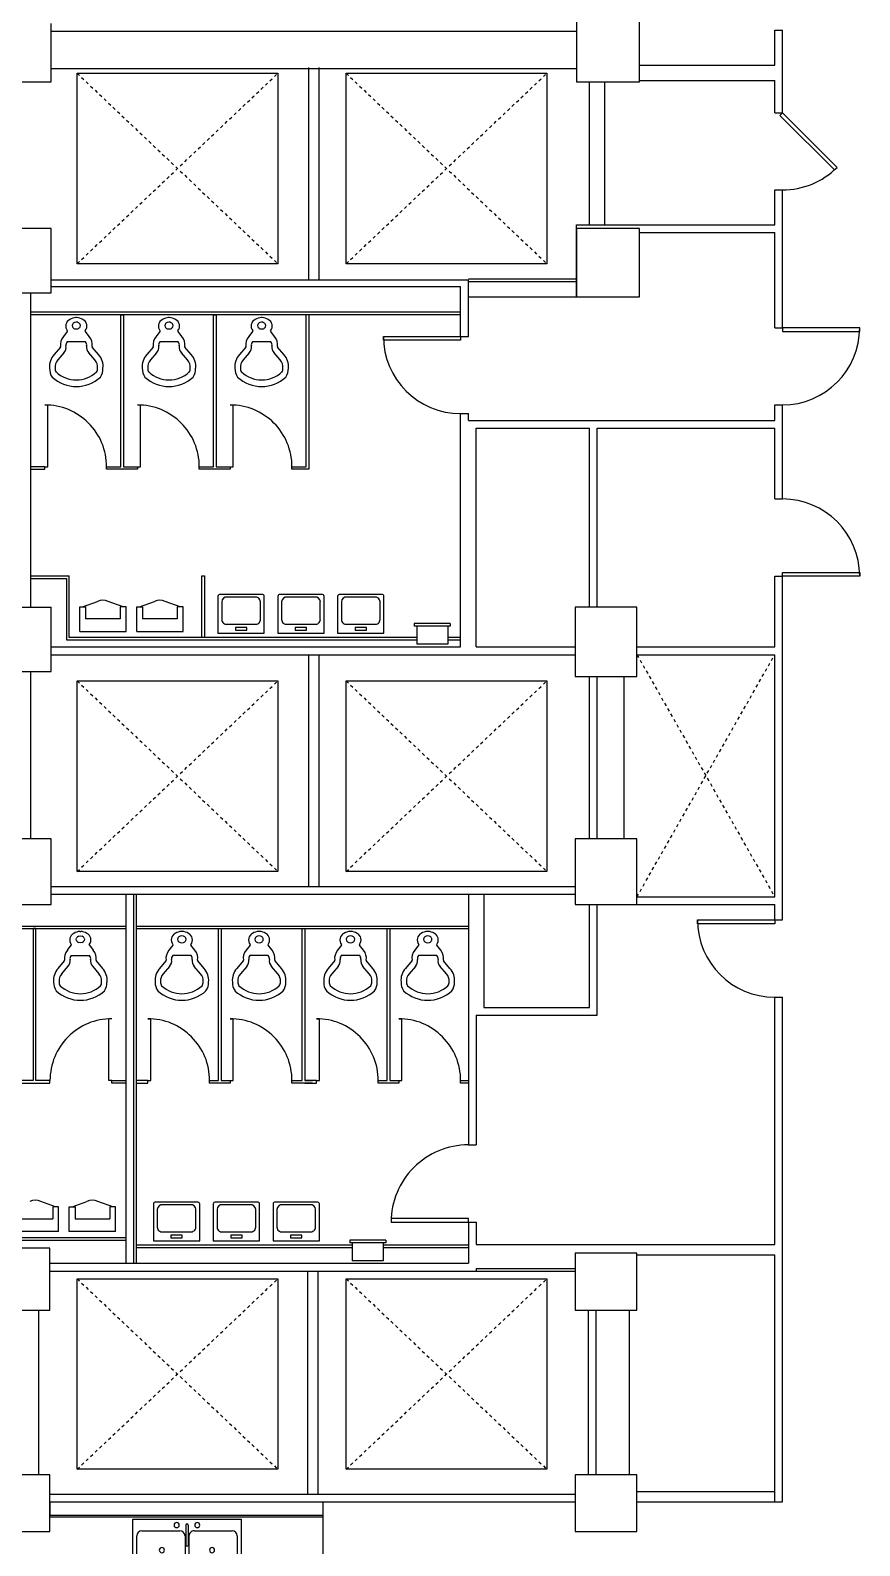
# Model space of a CAD drawing. Header units: feet. Extents: x 0 to 197, y 0 to 205.
# Drawn here: x 98.65 to 125.5, y 53.67 to 102.71 of the extents above; entities that cross this region are included whole.
import ezdxf

# ---------------------------------------------------------------- set-up
doc = ezdxf.new("R2010")
doc.units = ezdxf.units.FT
doc.header["$LTSCALE"] = 0.003281
doc.header["$MEASUREMENT"] = 0
doc.linetypes.add('Hidden2', pattern=[0.1875, 0.125, -0.0625])
for name, color, linetype, true_color in [('FURN$0-FURN-PANTRY', 18, 'Continuous', 0x000000), ('PF-PLAN$0-PF-DARK', 18, 'Continuous', 0x000000), ('PF-PLAN$0-PF-LIGHT', 254, 'Continuous', 0xe6e6e6), ('PF-PLAN$0-PF-MEDIUM', 9, 'Continuous', 0xbebebe)]:
    doc.layers.add(name, color=color, linetype=linetype, true_color=true_color)

# ---------------------------------------------------------------- blocks, each defined once
blk = doc.blocks.new('FLOORED-FURN-PANTRY-SINK')
at = {"layer": 'FURN$0-FURN-PANTRY'}
for p, q in [((0, 211.77), (30.25, 211.77)), ((0, 8.74), (0, 211.77)), ((24.25, 136.74), (24.25, 211.77)), ((24.25, 8.74), (24.25, 114.74)), ((2.5, 82.54), (23.5, 82.54)), ((2.5, 40.54), (2.5, 82.54)), ((23.5, 82.54), (23.5, 40.54)), ((4, 64.29), (4, 79.04)), ((6, 81.04), (17, 81.04)), ((19, 79.04), (19, 64.29)), ((17, 62.29), (6, 62.29)), ((17, 60.79), (6, 60.79)), ((21.25, 62.04), (13.5, 62.04)), ((21.25, 61.04), (13.5, 61.04)), ((4, 44.04), (4, 58.79)), ((19, 58.79), (19, 44.04)), ((17, 42.04), (6, 42.04)), ((23.5, 40.54), (2.5, 40.54)), ((25, 8.74), (0, 8.74))]:
    blk.add_line(p, q, dxfattribs=at)
at = {"layer": 'FURN$0-FURN-PANTRY', "lineweight": 25}
for p, q in [((25, 136.74), (25, 211.77)), ((30.25, 211.77), (30.25, 136.74)), ((30.25, 136.74), (25, 136.74)), ((25, 8.74), (25, 114.74)), ((25, 114.74), (30.25, 114.74)), ((30.25, 114.74), (30.25, 8.74)), ((30.25, 8.74), (25, 8.74))]:
    blk.add_line(p, q, dxfattribs=at)
at = {"layer": 'FURN$0-FURN-PANTRY'}
blk.add_lwpolyline([(30.25, 242.74), (30.25, 212.49), (0, 212.49), (0, 242.74), (30.25, 242.74)], dxfattribs=at)
for centre, radius, start, end in [((6, 79.04), 2, 90, 180), ((17, 79.04), 2, 0, 90), ((11.5, 71.29), 1, 90, 270), ((11.5, 71.29), 1, 270, 90), ((21.25, 65.54), 1, 90, 270), ((21.25, 65.54), 1, 270, 90), ((6, 64.29), 2, 180, 270), ((6, 58.79), 2, 90, 180), ((13.5, 61.54), 0.5, 90, 270), ((17, 64.29), 2, 270, 0), ((17, 58.79), 2, 360, 90), ((21.25, 61.54), 0.5, 270, 90), ((21.25, 57.54), 1, 90, 270), ((21.25, 57.54), 1, 270, 90), ((11.5, 51.79), 1, 90, 270), ((11.5, 51.79), 1, 270, 90), ((6, 44.04), 2, 180, 270), ((17, 44.04), 2, 270, 0)]:
    blk.add_arc(centre, radius, start, end, dxfattribs=at)

msp = doc.modelspace()

# ---------------------------------------------------------------- linework, layer by layer
at = {"layer": 'PF-PLAN$0-PF-DARK', "linetype": 'Continuous'}
for p, q in [((116.334, 103.042), (116.334, 101.042)), ((118.375, 101.042), (118.375, 103.042)), ((99.334, 101.042), (99.334, 102.928)), ((99.334, 102.678), (116.334, 102.678)), ((122.75, 101.584), (122.75, 102.709)), ((122.75, 102.709), (123, 102.709)), ((123, 100.042), (123, 102.709)), ((118.375, 101.584), (122.75, 101.584)), ((97.5, 101.042), (99.334, 101.042)), ((99.334, 101.469), (116.334, 101.469)), ((107.667, 94.636), (107.667, 101.501)), ((108, 94.636), (108, 101.501)), ((116.334, 101.042), (118.375, 101.042)), ((116.75, 96.417), (116.75, 101.042)), ((117.25, 96.417), (117.25, 101.042)), ((118.375, 101.084), (122.75, 101.084)), ((122.75, 100.042), (122.75, 101.084)), ((122.75, 100.042), (123, 100.042)), ((122.75, 97.542), (123, 97.542)), ((122.75, 96.417), (122.75, 97.542)), ((123, 93.084), (123, 97.542)), ((99.334, 96.292), (97.5, 96.292)), ((99.334, 94.209), (99.334, 96.292)), ((116.334, 94.084), (116.334, 96.417)), ((116.334, 96.417), (122.75, 96.417)), ((118.375, 96.292), (116.334, 96.292)), ((116.334, 96.292), (116.334, 94.084)), ((118.375, 94.084), (118.375, 96.292)), ((118.375, 96.167), (122.75, 96.167)), ((122.75, 93.084), (122.75, 96.167)), ((112.834, 94.667), (116.334, 94.667)), ((97.5, 94.209), (99.334, 94.209)), ((98.667, 84.042), (98.667, 94.209)), ((99.334, 94.636), (112.834, 94.636)), ((99.334, 94.417), (112.584, 94.417)), ((112.584, 92.803), (112.584, 94.417)), ((112.834, 92.803), (112.834, 94.636)), ((112.834, 94.584), (116.334, 94.584)), ((112.834, 94.084), (116.334, 94.084)), ((116.334, 94.084), (118.375, 94.084)), ((112.584, 92.803), (112.834, 92.803)), ((122.75, 93.084), (123, 93.084)), ((112.584, 82.751), (112.584, 90.303)), ((112.584, 90.303), (112.834, 90.303)), ((112.834, 90.084), (112.834, 90.303)), ((122.75, 90.084), (122.75, 90.584)), ((122.75, 90.584), (123, 90.584)), ((123, 87.542), (123, 90.584)), ((112.834, 90.084), (122.75, 90.084)), ((113.084, 89.834), (116.75, 89.834)), ((113.084, 82.751), (113.084, 89.834)), ((116.75, 84.042), (116.75, 89.834)), ((117, 84.042), (117, 89.834)), ((117, 89.834), (122.75, 89.834)), ((122.75, 87.542), (122.75, 89.834)), ((122.75, 87.542), (123, 87.542)), ((122.75, 85.042), (123, 85.042)), ((122.75, 82.751), (122.75, 85.042)), ((123, 73.917), (123, 85.042)), ((97.5, 84.042), (99.334, 84.042)), ((99.334, 81.959), (99.334, 84.042)), ((118.292, 84.042), (116.292, 84.042)), ((116.292, 84.042), (116.292, 81.792)), ((118.292, 81.792), (118.292, 84.042)), ((99.334, 82.751), (112.584, 82.751)), ((99.334, 82.501), (116.292, 82.501)), ((107.667, 75.001), (107.667, 82.501)), ((108, 75.001), (108, 82.501)), ((113.084, 82.751), (116.292, 82.751)), ((118.292, 82.751), (122.75, 82.751)), ((118.292, 82.501), (122.75, 82.501)), ((122.75, 74.667), (122.75, 82.501)), ((97.5, 81.959), (99.334, 81.959)), ((98.667, 76.542), (98.667, 81.959)), ((116.292, 81.792), (118.292, 81.792)), ((116.75, 76.542), (116.75, 81.792)), ((117, 76.542), (117, 81.792)), ((117.875, 76.542), (117.875, 81.792)), ((99.334, 76.542), (97.5, 76.542)), ((99.334, 74.417), (99.334, 76.542)), ((118.292, 76.542), (116.292, 76.542)), ((116.292, 76.542), (116.292, 74.417)), ((118.292, 74.417), (118.292, 76.542)), ((99.334, 75.001), (116.292, 75.001)), ((99.334, 74.751), (116.292, 74.751)), ((101.75, 74.751), (101.75, 62.804)), ((102, 74.751), (102, 62.804)), ((102.084, 74.751), (102.084, 62.804)), ((112.834, 74.751), (112.834, 66.637)), ((113.334, 74.751), (113.334, 71.084)), ((118.292, 74.667), (122.75, 74.667)), ((97.5, 74.417), (99.334, 74.417)), ((116.292, 74.417), (122.75, 74.417)), ((116.292, 74.417), (118.292, 74.417)), ((116.75, 71.084), (116.75, 74.417)), ((117, 70.834), (117, 74.417)), ((122.75, 73.917), (122.75, 74.417)), ((122.75, 73.917), (123, 73.917)), ((122.75, 63.417), (122.75, 71.417)), ((122.75, 71.417), (123, 71.417)), ((123, 55.084), (123, 71.417)), ((113.084, 70.834), (117, 70.834)), ((113.084, 70.834), (113.084, 66.637)), ((113.334, 71.084), (116.75, 71.084)), ((112.834, 66.637), (113.084, 66.637)), ((112.834, 64.137), (112.834, 62.804)), ((112.834, 64.137), (113.084, 64.137)), ((113.084, 64.137), (113.084, 63.417)), ((99.292, 63.292), (97.459, 63.292)), ((99.292, 61.292), (99.292, 63.292)), ((113.084, 63.417), (122.75, 63.417)), ((99.292, 62.804), (112.834, 62.804)), ((118.292, 63.137), (116.292, 63.137)), ((116.292, 63.137), (116.292, 61.292)), ((118.292, 61.292), (118.292, 63.137)), ((118.292, 63.084), (122.75, 63.084)), ((122.75, 55.084), (122.75, 63.084)), ((99.292, 62.554), (116.292, 62.554)), ((107.625, 62.554), (107.625, 55.334)), ((107.959, 62.554), (107.959, 55.334)), ((113.084, 62.637), (116.292, 62.637)), ((113.084, 62.637), (113.084, 62.554)), ((97.459, 61.292), (99.292, 61.292)), ((98.917, 61.292), (98.917, 55.959)), ((116.292, 61.292), (118.292, 61.292)), ((116.709, 61.292), (116.709, 55.959)), ((116.959, 61.292), (116.959, 55.959)), ((118.042, 61.292), (118.042, 55.959)), ((99.292, 55.959), (97.459, 55.959)), ((99.292, 54.126), (99.292, 55.959)), ((118.292, 55.959), (116.292, 55.959)), ((116.292, 55.959), (116.292, 54.126)), ((118.292, 54.126), (118.292, 55.959)), ((99.292, 55.334), (116.292, 55.334)), ((99.292, 55.084), (116.292, 55.084)), ((118.292, 55.417), (122.75, 55.417)), ((118.292, 55.084), (123, 55.084)), ((97.459, 54.126), (99.292, 54.126)), ((116.292, 54.126), (118.292, 54.126))]:
    msp.add_line(p, q, dxfattribs=at)
at = {"layer": 'PF-PLAN$0-PF-LIGHT', "linetype": 'Continuous'}
for p, q in [((100.17, 95.153), (100.17, 101.319)), ((100.17, 101.319), (106.67, 101.319)), ((106.67, 101.319), (106.67, 95.153)), ((108.877, 95.153), (108.877, 101.319)), ((108.877, 101.319), (115.377, 101.319)), ((115.377, 101.319), (115.377, 95.153)), ((106.67, 95.153), (100.17, 95.153)), ((115.377, 95.153), (108.877, 95.153)), ((112.584, 93.584), (98.667, 93.584)), ((112.584, 93.501), (98.667, 93.501)), ((100.015, 93.193), (100.006, 93.154)), ((100.143, 93.264), (100.088, 93.255)), ((100.155, 93.41), (100.132, 93.41)), ((100.193, 93.258), (100.143, 93.264)), ((100.281, 93.154), (100.271, 93.193)), ((101.584, 93.501), (101.667, 93.501)), ((101.584, 88.584), (101.584, 93.501)), ((101.667, 93.501), (101.667, 88.584)), ((103.015, 93.193), (103.006, 93.154)), ((103.143, 93.264), (103.088, 93.255)), ((103.155, 93.41), (103.132, 93.41)), ((103.193, 93.258), (103.143, 93.264)), ((103.281, 93.154), (103.271, 93.193)), ((104.584, 93.501), (104.667, 93.501)), ((104.584, 88.584), (104.584, 93.501)), ((104.667, 93.501), (104.667, 88.584)), ((106.015, 93.193), (106.006, 93.154)), ((106.143, 93.264), (106.088, 93.255)), ((106.155, 93.41), (106.132, 93.41)), ((106.193, 93.258), (106.143, 93.264)), ((106.281, 93.154), (106.271, 93.193)), ((107.584, 88.584), (107.584, 93.501)), ((107.667, 93.501), (107.667, 88.501)), ((99.85, 92.959), (99.725, 92.798)), ((100.006, 93.154), (100.015, 93.115)), ((100.088, 93.052), (100.143, 93.043)), ((100.143, 93.043), (100.198, 93.052)), ((100.271, 93.115), (100.281, 93.154)), ((100.563, 92.798), (100.437, 92.959)), ((102.85, 92.959), (102.725, 92.798)), ((103.006, 93.154), (103.015, 93.115)), ((103.088, 93.052), (103.143, 93.043)), ((103.143, 93.043), (103.198, 93.052)), ((103.271, 93.115), (103.281, 93.154)), ((103.563, 92.798), (103.437, 92.959)), ((105.85, 92.959), (105.725, 92.798)), ((106.006, 93.154), (106.015, 93.115)), ((106.088, 93.052), (106.143, 93.043)), ((106.143, 93.043), (106.198, 93.052)), ((106.271, 93.115), (106.281, 93.154)), ((106.563, 92.798), (106.437, 92.959)), ((99.629, 92.454), (99.423, 92.213)), ((99.743, 92.276), (99.541, 92.04)), ((100.441, 92.63), (99.846, 92.63)), ((100.747, 92.04), (100.545, 92.276)), ((100.864, 92.213), (100.658, 92.454)), ((102.629, 92.454), (102.423, 92.213)), ((102.743, 92.276), (102.541, 92.04)), ((103.441, 92.63), (102.846, 92.63)), ((103.747, 92.04), (103.545, 92.276)), ((103.864, 92.213), (103.658, 92.454)), ((105.629, 92.454), (105.423, 92.213)), ((105.743, 92.276), (105.541, 92.04)), ((106.441, 92.63), (105.846, 92.63)), ((106.747, 92.04), (106.545, 92.276)), ((106.864, 92.213), (106.658, 92.454)), ((99.125, 90.584), (99.223, 90.584)), ((99.223, 88.584), (99.223, 90.584)), ((102.125, 90.584), (102.223, 90.584)), ((102.223, 88.584), (102.223, 90.584)), ((105.125, 90.584), (105.223, 90.584)), ((105.223, 88.584), (105.223, 90.584)), ((99.125, 88.584), (98.667, 88.584)), ((98.667, 88.501), (99.125, 88.501)), ((99.125, 88.501), (99.125, 88.584)), ((99.125, 88.584), (99.223, 88.584)), ((101.125, 88.501), (101.125, 88.584)), ((101.125, 88.584), (101.584, 88.584)), ((102.125, 88.501), (101.125, 88.501)), ((101.667, 88.584), (102.125, 88.584)), ((102.125, 88.584), (102.125, 88.501)), ((102.125, 88.584), (102.223, 88.584)), ((104.125, 88.501), (104.125, 88.584)), ((104.125, 88.584), (104.584, 88.584)), ((105.125, 88.501), (104.125, 88.501)), ((104.667, 88.584), (105.125, 88.584)), ((105.125, 88.584), (105.125, 88.501)), ((105.125, 88.584), (105.223, 88.584)), ((107.125, 88.584), (107.584, 88.584)), ((107.125, 88.501), (107.125, 88.584)), ((107.667, 88.501), (107.125, 88.501)), ((98.667, 85.053), (99.917, 85.053)), ((98.667, 84.969), (99.834, 84.969)), ((99.834, 82.969), (99.834, 84.969)), ((99.917, 83.053), (99.917, 85.053)), ((104.209, 83.053), (104.209, 85.053)), ((104.209, 85.053), (104.292, 85.053)), ((104.292, 85.053), (104.292, 83.053)), ((104.728, 84.39), (104.728, 83.202)), ((106.153, 84.452), (104.803, 84.452)), ((105.926, 84.365), (105.031, 84.365)), ((106.228, 83.202), (106.228, 84.39)), ((106.665, 84.39), (106.665, 83.202)), ((108.09, 84.452), (106.74, 84.452)), ((107.862, 84.365), (106.967, 84.365)), ((108.165, 83.202), (108.165, 84.39)), ((108.601, 84.39), (108.601, 83.202)), ((110.026, 84.452), (108.676, 84.452)), ((109.799, 84.365), (108.904, 84.365)), ((110.101, 83.202), (110.101, 84.39)), ((100.253, 84.048), (100.44, 84.048)), ((100.253, 83.248), (100.253, 84.048)), ((100.346, 84.048), (100.826, 84.219)), ((100.44, 84.048), (100.44, 83.662)), ((101.659, 84.048), (101.18, 84.219)), ((101.753, 84.048), (101.565, 84.048)), ((101.565, 84.048), (101.565, 83.662)), ((101.753, 83.248), (101.753, 84.048)), ((102.098, 84.048), (102.286, 84.048)), ((102.098, 83.248), (102.098, 84.048)), ((102.192, 84.048), (102.671, 84.219)), ((102.286, 84.048), (102.286, 83.662)), ((103.504, 84.048), (103.025, 84.219)), ((103.598, 84.048), (103.411, 84.048)), ((103.411, 84.048), (103.411, 83.662)), ((103.598, 83.248), (103.598, 84.048)), ((104.851, 84.215), (104.851, 83.636)), ((106.106, 83.636), (106.106, 84.215)), ((106.787, 84.215), (106.787, 83.636)), ((108.042, 83.636), (108.042, 84.215)), ((108.724, 84.215), (108.724, 83.636)), ((109.979, 83.636), (109.979, 84.215)), ((101.565, 83.662), (100.44, 83.662)), ((103.411, 83.662), (102.286, 83.662)), ((105.031, 83.486), (105.926, 83.486)), ((105.295, 83.384), (105.295, 83.297)), ((105.662, 83.384), (105.295, 83.384)), ((105.662, 83.297), (105.662, 83.384)), ((106.967, 83.486), (107.862, 83.486)), ((107.231, 83.384), (107.231, 83.297)), ((107.599, 83.384), (107.231, 83.384)), ((107.599, 83.297), (107.599, 83.384)), ((108.904, 83.486), (109.799, 83.486)), ((109.167, 83.384), (109.167, 83.297)), ((109.535, 83.384), (109.167, 83.384)), ((109.535, 83.297), (109.535, 83.384)), ((112.25, 83.512), (111.084, 83.512)), ((111.084, 83.512), (111.084, 83.429)), ((112.25, 83.429), (111.084, 83.429)), ((111.167, 83.429), (111.167, 82.845)), ((112.167, 83.429), (112.167, 82.845)), ((112.25, 83.512), (112.25, 83.429)), ((111.167, 82.969), (99.834, 82.969)), ((111.167, 83.053), (99.917, 83.053)), ((100.253, 83.248), (101.753, 83.248)), ((102.098, 83.248), (103.598, 83.248)), ((104.728, 83.202), (106.228, 83.202)), ((105.295, 83.297), (105.662, 83.297)), ((106.665, 83.202), (108.165, 83.202)), ((107.231, 83.297), (107.599, 83.297)), ((108.601, 83.202), (110.101, 83.202)), ((109.167, 83.297), (109.535, 83.297)), ((112.584, 83.053), (112.167, 83.053)), ((112.584, 82.969), (112.167, 82.969)), ((112.167, 82.845), (111.167, 82.845)), ((100.17, 75.486), (100.17, 81.653)), ((100.17, 81.653), (106.67, 81.653)), ((106.67, 81.653), (106.67, 75.486)), ((108.877, 75.486), (108.877, 81.653)), ((108.877, 81.653), (115.377, 81.653)), ((115.377, 81.653), (115.377, 75.486)), ((106.67, 75.486), (100.17, 75.486)), ((115.377, 75.486), (108.877, 75.486)), ((89, 73.721), (101.75, 73.721)), ((89, 73.637), (101.75, 73.637)), ((98.75, 73.637), (98.75, 68.721)), ((98.834, 73.637), (98.75, 73.637)), ((98.834, 68.721), (98.834, 73.637)), ((102.084, 73.721), (112.834, 73.721)), ((102.084, 73.637), (112.834, 73.637)), ((104.75, 73.637), (104.834, 73.637)), ((104.75, 68.721), (104.75, 73.637)), ((104.834, 73.637), (104.834, 68.721)), ((107.459, 73.637), (107.542, 73.637)), ((107.459, 68.721), (107.459, 73.637)), ((107.542, 73.637), (107.542, 68.721)), ((110.209, 68.721), (110.209, 73.637)), ((110.292, 73.637), (110.292, 68.721)), ((99.854, 72.935), (99.98, 73.096)), ((100.137, 73.291), (100.146, 73.33)), ((100.146, 73.252), (100.137, 73.291)), ((100.274, 73.18), (100.219, 73.189)), ((100.224, 73.395), (100.274, 73.401)), ((100.262, 73.546), (100.285, 73.546)), ((100.274, 73.401), (100.329, 73.392)), ((100.329, 73.189), (100.274, 73.18)), ((100.403, 73.33), (100.412, 73.291)), ((100.412, 73.291), (100.403, 73.252)), ((100.567, 73.096), (100.693, 72.935)), ((103.267, 73.096), (103.141, 72.935)), ((103.431, 73.33), (103.422, 73.291)), ((103.422, 73.291), (103.431, 73.252)), ((103.56, 73.401), (103.505, 73.392)), ((103.505, 73.189), (103.56, 73.18)), ((103.572, 73.546), (103.549, 73.546)), ((103.61, 73.395), (103.56, 73.401)), ((103.56, 73.18), (103.615, 73.189)), ((103.697, 73.291), (103.688, 73.33)), ((103.688, 73.252), (103.697, 73.291)), ((103.98, 72.935), (103.854, 73.096)), ((105.767, 73.096), (105.641, 72.935)), ((105.931, 73.33), (105.922, 73.291)), ((105.922, 73.291), (105.931, 73.252)), ((106.06, 73.401), (106.005, 73.392)), ((106.005, 73.189), (106.06, 73.18)), ((106.072, 73.546), (106.049, 73.546)), ((106.11, 73.395), (106.06, 73.401)), ((106.06, 73.18), (106.115, 73.189)), ((106.197, 73.291), (106.188, 73.33)), ((106.188, 73.252), (106.197, 73.291)), ((106.48, 72.935), (106.354, 73.096)), ((108.725, 73.096), (108.6, 72.935)), ((108.89, 73.33), (108.881, 73.291)), ((108.881, 73.291), (108.89, 73.252)), ((109.018, 73.401), (108.963, 73.392)), ((108.963, 73.189), (109.018, 73.18)), ((109.03, 73.546), (109.007, 73.546)), ((109.068, 73.395), (109.018, 73.401)), ((109.018, 73.18), (109.073, 73.189)), ((109.156, 73.291), (109.146, 73.33)), ((109.146, 73.252), (109.156, 73.291)), ((109.438, 72.935), (109.312, 73.096)), ((111.225, 73.096), (111.1, 72.935)), ((111.39, 73.33), (111.381, 73.291)), ((111.381, 73.291), (111.39, 73.252)), ((111.518, 73.401), (111.463, 73.392)), ((111.463, 73.189), (111.518, 73.18)), ((111.53, 73.546), (111.507, 73.546)), ((111.568, 73.395), (111.518, 73.401)), ((111.518, 73.18), (111.573, 73.189)), ((111.656, 73.291), (111.646, 73.33)), ((111.646, 73.252), (111.656, 73.291)), ((111.938, 72.935), (111.812, 73.096)), ((99.553, 72.35), (99.759, 72.59)), ((99.976, 72.767), (100.571, 72.767)), ((100.788, 72.59), (100.994, 72.35)), ((103.046, 72.59), (102.84, 72.35)), ((103.858, 72.767), (103.263, 72.767)), ((104.281, 72.35), (104.075, 72.59)), ((105.546, 72.59), (105.34, 72.35)), ((106.358, 72.767), (105.763, 72.767)), ((106.781, 72.35), (106.575, 72.59)), ((108.504, 72.59), (108.298, 72.35)), ((109.316, 72.767), (108.721, 72.767)), ((109.739, 72.35), (109.533, 72.59)), ((111.004, 72.59), (110.798, 72.35)), ((111.816, 72.767), (111.221, 72.767)), ((112.239, 72.35), (112.033, 72.59)), ((99.67, 72.177), (99.873, 72.413)), ((100.675, 72.413), (100.877, 72.177)), ((103.159, 72.413), (102.957, 72.177)), ((104.164, 72.177), (103.961, 72.413)), ((105.659, 72.413), (105.457, 72.177)), ((106.664, 72.177), (106.461, 72.413)), ((108.618, 72.413), (108.416, 72.177)), ((109.622, 72.177), (109.42, 72.413)), ((111.118, 72.413), (110.916, 72.177)), ((112.122, 72.177), (111.92, 72.413)), ((101.292, 70.721), (101.195, 70.721)), ((101.195, 68.721), (101.195, 70.721)), ((102.459, 70.721), (102.556, 70.721)), ((102.556, 68.721), (102.556, 70.721)), ((105.125, 70.721), (105.223, 70.721)), ((105.223, 68.721), (105.223, 70.721)), ((107.917, 70.721), (108.014, 70.721)), ((108.014, 68.721), (108.014, 70.721)), ((110.584, 70.721), (110.681, 70.721)), ((110.681, 68.721), (110.681, 70.721)), ((98.75, 68.721), (98.292, 68.721)), ((99.292, 68.721), (98.834, 68.721)), ((99.292, 68.637), (99.292, 68.721)), ((101.292, 68.721), (101.195, 68.721)), ((101.292, 68.637), (101.292, 68.721)), ((101.292, 68.721), (101.75, 68.721)), ((102.459, 68.721), (102.084, 68.721)), ((102.459, 68.637), (102.459, 68.721)), ((102.459, 68.721), (102.556, 68.721)), ((104.459, 68.637), (104.459, 68.721)), ((104.459, 68.721), (104.75, 68.721)), ((104.834, 68.721), (105.125, 68.721)), ((105.125, 68.721), (105.125, 68.637)), ((105.125, 68.721), (105.223, 68.721)), ((107.125, 68.637), (107.125, 68.721)), ((107.125, 68.721), (107.459, 68.721)), ((107.542, 68.721), (107.792, 68.721)), ((107.917, 68.721), (107.542, 68.721)), ((107.917, 68.637), (107.917, 68.721)), ((107.917, 68.721), (108.014, 68.721)), ((109.917, 68.721), (110.209, 68.721)), ((109.917, 68.637), (109.917, 68.721)), ((110.292, 68.721), (110.584, 68.721)), ((110.584, 68.721), (110.584, 68.637)), ((110.584, 68.721), (110.681, 68.721)), ((112.584, 68.721), (112.834, 68.721)), ((112.584, 68.637), (112.584, 68.721)), ((98.292, 68.637), (99.292, 68.637)), ((101.75, 68.637), (101.292, 68.637)), ((102.084, 68.637), (102.459, 68.637)), ((105.125, 68.637), (104.459, 68.637)), ((107.792, 68.637), (107.125, 68.637)), ((107.542, 68.637), (107.917, 68.637)), ((110.584, 68.637), (109.917, 68.637)), ((112.834, 68.637), (112.584, 68.637)), ((99.475, 64.633), (98.996, 64.804)), ((100.008, 64.633), (100.488, 64.804)), ((101.321, 64.633), (100.842, 64.804)), ((104.064, 64.787), (102.714, 64.787)), ((106.001, 64.787), (104.651, 64.787)), ((107.937, 64.787), (106.587, 64.787)), ((98.257, 64.247), (99.382, 64.247)), ((99.382, 64.633), (99.382, 64.247)), ((99.569, 64.633), (99.382, 64.633)), ((99.569, 63.833), (99.569, 64.633)), ((99.915, 63.833), (99.915, 64.633)), ((99.915, 64.633), (100.102, 64.633)), ((100.102, 64.633), (100.102, 64.247)), ((100.102, 64.247), (101.227, 64.247)), ((101.227, 64.633), (101.227, 64.247)), ((101.415, 64.633), (101.227, 64.633)), ((101.415, 63.833), (101.415, 64.633)), ((102.639, 64.725), (102.639, 63.537)), ((102.762, 64.55), (102.762, 63.971)), ((103.837, 64.7), (102.942, 64.7)), ((104.017, 63.971), (104.017, 64.55)), ((104.139, 63.537), (104.139, 64.725)), ((104.576, 64.725), (104.576, 63.537)), ((104.698, 64.55), (104.698, 63.971)), ((105.773, 64.7), (104.878, 64.7)), ((105.953, 63.971), (105.953, 64.55)), ((106.076, 63.537), (106.076, 64.725)), ((106.512, 64.725), (106.512, 63.537)), ((106.635, 64.55), (106.635, 63.971)), ((107.709, 64.7), (106.815, 64.7)), ((107.889, 63.971), (107.889, 64.55)), ((108.012, 63.537), (108.012, 64.725)), ((99.569, 63.833), (98.069, 63.833)), ((101.415, 63.833), (99.915, 63.833)), ((102.942, 63.821), (103.837, 63.821)), ((104.878, 63.821), (105.773, 63.821)), ((106.815, 63.821), (107.709, 63.821)), ((90.5, 63.637), (101.75, 63.637)), ((90.5, 63.554), (101.75, 63.554)), ((109.078, 63.387), (102.084, 63.387)), ((109.078, 63.304), (102.084, 63.304)), ((102.639, 63.537), (104.139, 63.537)), ((103.205, 63.719), (103.205, 63.631)), ((103.573, 63.719), (103.205, 63.719)), ((103.205, 63.631), (103.573, 63.631)), ((103.573, 63.631), (103.573, 63.719)), ((104.576, 63.537), (106.076, 63.537)), ((105.142, 63.719), (105.142, 63.631)), ((105.509, 63.719), (105.142, 63.719)), ((105.142, 63.631), (105.509, 63.631)), ((105.509, 63.631), (105.509, 63.719)), ((106.512, 63.537), (108.012, 63.537)), ((107.078, 63.719), (107.078, 63.631)), ((107.446, 63.719), (107.078, 63.719)), ((107.078, 63.631), (107.446, 63.631)), ((107.446, 63.631), (107.446, 63.719)), ((110.161, 63.554), (108.994, 63.554)), ((108.994, 63.554), (108.994, 63.471)), ((110.161, 63.471), (108.994, 63.471)), ((109.078, 63.471), (109.078, 62.887)), ((110.078, 63.471), (110.078, 62.887)), ((112.834, 63.387), (110.078, 63.387)), ((112.834, 63.304), (110.078, 63.304)), ((110.161, 63.554), (110.161, 63.471)), ((110.078, 62.887), (109.078, 62.887)), ((100.17, 56.137), (100.17, 62.304)), ((100.17, 62.304), (106.67, 62.304)), ((106.67, 62.304), (106.67, 56.137)), ((108.877, 56.137), (108.877, 62.304)), ((108.877, 62.304), (115.377, 62.304)), ((115.377, 62.304), (115.377, 56.137)), ((106.67, 56.137), (100.17, 56.137)), ((115.377, 56.137), (108.877, 56.137))]:
    msp.add_line(p, q, dxfattribs=at)
at = {"layer": 'PF-PLAN$0-PF-LIGHT', "linetype": 'Hidden2'}
for p, q in [((100.17, 95.153), (106.67, 101.319)), ((100.17, 101.319), (106.67, 95.153)), ((108.877, 95.153), (115.377, 101.319)), ((108.877, 101.319), (115.377, 95.153)), ((118.292, 74.667), (122.75, 82.501)), ((118.292, 82.501), (122.75, 74.667)), ((100.17, 75.486), (106.67, 81.653)), ((100.17, 81.653), (106.67, 75.486)), ((108.877, 81.653), (115.377, 75.486)), ((108.877, 75.486), (115.377, 81.653)), ((100.17, 62.304), (106.67, 56.137)), ((100.17, 56.137), (106.67, 62.304)), ((108.877, 56.137), (115.377, 62.304)), ((108.877, 62.304), (115.377, 56.137))]:
    msp.add_line(p, q, dxfattribs=at)
at = {"layer": 'PF-PLAN$0-PF-LIGHT', "linetype": 'Continuous'}
for centre, radius, start, end in [((100.04, 93.136), 0.238, 117.8144, 218.0311), ((100.196, 92.848), 0.565, 96.4358, 118.1192), ((100.121, 93.14), 0.118, 129.29, 153.7066), ((100.145, 93.103), 0.162, 110.4461, 127.5127), ((100.092, 92.848), 0.565, 61.88, 83.5634), ((100.13, 93.088), 0.181, 52.4795, 69.5462), ((100.165, 93.14), 0.118, 26.2934, 50.71), ((100.247, 93.136), 0.238, 321.9705, 62.1871), ((103.04, 93.136), 0.238, 117.8144, 218.0311), ((103.196, 92.848), 0.565, 96.4358, 118.1192), ((103.121, 93.14), 0.118, 129.29, 153.7066), ((103.145, 93.103), 0.162, 110.4461, 127.5127), ((103.092, 92.848), 0.565, 61.88, 83.5634), ((103.13, 93.088), 0.181, 52.4795, 69.5462), ((103.165, 93.14), 0.118, 26.2934, 50.71), ((103.247, 93.136), 0.238, 321.9705, 62.1871), ((106.04, 93.136), 0.238, 117.8144, 218.0311), ((106.196, 92.848), 0.565, 96.4358, 118.1192), ((106.121, 93.14), 0.118, 129.29, 153.7066), ((106.145, 93.103), 0.162, 110.4461, 127.5127), ((106.092, 92.848), 0.565, 61.88, 83.5634), ((106.13, 93.088), 0.181, 52.4795, 69.5462), ((106.165, 93.14), 0.118, 26.2934, 50.71), ((106.247, 93.136), 0.238, 321.9705, 62.1871), ((100.015, 92.544), 0.386, 138.7789, 190.4456), ((99.834, 92.976), 0.0233, 315.3453, 35.6786), ((100.121, 93.167), 0.118, 206.2934, 230.71), ((100.145, 93.204), 0.162, 232.4873, 249.554), ((100.141, 93.204), 0.162, 290.4461, 307.5127), ((100.165, 93.167), 0.118, 309.29, 333.7067), ((100.454, 92.976), 0.0233, 144.3214, 224.6547), ((100.273, 92.544), 0.386, 349.5544, 41.2211), ((103.015, 92.544), 0.386, 138.7789, 190.4456), ((102.834, 92.976), 0.0233, 315.3453, 35.6786), ((103.121, 93.167), 0.118, 206.2934, 230.71), ((103.145, 93.204), 0.162, 232.4873, 249.554), ((103.141, 93.204), 0.162, 290.4461, 307.5127), ((103.165, 93.167), 0.118, 309.29, 333.7067), ((103.454, 92.976), 0.0233, 144.3214, 224.6547), ((103.273, 92.544), 0.386, 349.5544, 41.2211), ((106.015, 92.544), 0.386, 138.7789, 190.4456), ((105.834, 92.976), 0.0233, 315.3453, 35.6786), ((106.121, 93.167), 0.118, 206.2934, 230.71), ((106.145, 93.204), 0.162, 232.4873, 249.554), ((106.141, 93.204), 0.162, 290.4461, 307.5127), ((106.165, 93.167), 0.118, 309.29, 333.7067), ((106.454, 92.976), 0.0233, 144.3214, 224.6547), ((106.273, 92.544), 0.386, 349.5544, 41.2211), ((99.835, 91.835), 0.559, 137.4737, 186.5737), ((99.613, 92.469), 0.0226, 315.4962, 10.8128), ((99.565, 92.45), 0.249, 315.5053, 10.822), ((99.965, 92.525), 0.158, 138.7761, 190.4427), ((100.322, 92.525), 0.158, 349.5532, 41.2199), ((100.722, 92.45), 0.249, 169.178, 224.4947), ((100.674, 92.469), 0.0226, 169.1606, 224.4773), ((100.452, 91.835), 0.559, 353.4252, 42.5252), ((102.835, 91.835), 0.559, 137.4737, 186.5737), ((102.613, 92.469), 0.0226, 315.4962, 10.8128), ((102.565, 92.45), 0.249, 315.5053, 10.822), ((102.965, 92.525), 0.158, 138.7761, 190.4427), ((103.322, 92.525), 0.158, 349.5532, 41.2199), ((103.722, 92.45), 0.249, 169.178, 224.4947), ((103.674, 92.469), 0.0226, 169.1606, 224.4773), ((103.452, 91.835), 0.559, 353.4252, 42.5252), ((105.835, 91.835), 0.559, 137.4737, 186.5737), ((105.613, 92.469), 0.0226, 315.4962, 10.8128), ((105.565, 92.45), 0.249, 315.5053, 10.822), ((105.965, 92.525), 0.158, 138.7761, 190.4427), ((106.322, 92.525), 0.158, 349.5532, 41.2199), ((106.722, 92.45), 0.249, 169.178, 224.4947), ((106.674, 92.469), 0.0226, 169.1606, 224.4773), ((106.452, 91.835), 0.559, 353.4252, 42.5252), ((99.701, 91.742), 0.422, 176.097, 216.9303), ((99.787, 91.814), 0.334, 137.4746, 186.5746), ((99.651, 91.763), 0.197, 176.339, 214.8223), ((100.501, 91.814), 0.334, 353.4274, 42.5274), ((100.636, 91.763), 0.197, 325.1777, 3.661), ((100.586, 91.742), 0.422, 323.0716, 3.9049), ((102.701, 91.742), 0.422, 176.097, 216.9303), ((102.787, 91.814), 0.334, 137.4746, 186.5746), ((102.651, 91.763), 0.197, 176.339, 214.8223), ((103.501, 91.814), 0.334, 353.4274, 42.5274), ((103.636, 91.763), 0.197, 325.1777, 3.661), ((103.586, 91.742), 0.422, 323.0716, 3.9049), ((105.701, 91.742), 0.422, 176.097, 216.9303), ((105.787, 91.814), 0.334, 137.4746, 186.5746), ((105.651, 91.763), 0.197, 176.339, 214.8223), ((106.501, 91.814), 0.334, 353.4274, 42.5274), ((106.636, 91.763), 0.197, 325.1777, 3.661), ((106.586, 91.742), 0.422, 323.0716, 3.9049), ((100.144, 92.318), 1.139, 226.7583, 313.2417), ((100.144, 92.359), 0.964, 227.2583, 312.7417), ((103.144, 92.318), 1.139, 226.7583, 313.2417), ((103.144, 92.359), 0.964, 227.2583, 312.7417), ((106.144, 92.318), 1.139, 226.7583, 313.2417), ((106.144, 92.359), 0.964, 227.2583, 312.7417), ((99.125, 88.584), 2, 0.0002, 90.0002), ((102.125, 88.584), 2, 0.0002, 90.0002), ((105.125, 88.584), 2, 0.0002, 90.0002), ((104.797, 84.384), 0.069, 84.8048, 174.8048), ((105.016, 84.2), 0.166, 84.804, 174.804), ((105.941, 84.2), 0.166, 5.196, 95.196), ((106.16, 84.384), 0.069, 5.1952, 95.1952), ((106.734, 84.384), 0.069, 84.8048, 174.8048), ((106.952, 84.2), 0.166, 84.804, 174.804), ((107.877, 84.2), 0.166, 5.196, 95.196), ((108.096, 84.384), 0.069, 5.1952, 95.1952), ((108.67, 84.384), 0.069, 84.8048, 174.8048), ((108.889, 84.2), 0.166, 84.804, 174.804), ((109.814, 84.2), 0.166, 5.196, 95.196), ((110.032, 84.384), 0.069, 5.1952, 95.1952), ((101.003, 83.888), 0.375, 61.8333, 118.1667), ((102.848, 83.888), 0.375, 61.8333, 118.1667), ((105.016, 83.651), 0.166, 185.1941, 275.1941), ((105.941, 83.651), 0.166, 264.8059, 354.8059), ((106.952, 83.651), 0.166, 185.1941, 275.1941), ((107.877, 83.651), 0.166, 264.8059, 354.8059), ((108.889, 83.651), 0.166, 185.1941, 275.1941), ((109.814, 83.651), 0.166, 264.8059, 354.8059), ((100.17, 73.273), 0.238, 117.8132, 218.0298), ((99.964, 73.113), 0.0233, 315.3453, 35.6786), ((100.325, 72.985), 0.565, 96.434, 118.1173), ((100.252, 73.277), 0.118, 129.29, 153.7066), ((100.252, 73.304), 0.118, 206.2934, 230.71), ((100.287, 73.225), 0.181, 110.4538, 127.5205), ((100.276, 73.341), 0.162, 232.4873, 249.554), ((100.222, 72.985), 0.565, 61.8835, 83.5668), ((100.273, 73.24), 0.162, 52.4873, 69.554), ((100.273, 73.341), 0.162, 290.4461, 307.5127), ((100.296, 73.277), 0.118, 26.2934, 50.71), ((100.296, 73.304), 0.118, 309.29, 333.7066), ((100.377, 73.273), 0.238, 321.9686, 62.1853), ((100.583, 73.113), 0.0233, 144.3214, 224.6547), ((103.457, 73.273), 0.238, 117.8147, 218.0314), ((103.251, 73.113), 0.0233, 315.3453, 35.6786), ((103.612, 72.985), 0.565, 96.4332, 118.1165), ((103.538, 73.277), 0.118, 129.29, 153.7066), ((103.538, 73.304), 0.118, 206.2934, 230.71), ((103.561, 73.24), 0.162, 110.4461, 127.5127), ((103.561, 73.341), 0.162, 232.4873, 249.554), ((103.509, 72.985), 0.565, 61.8827, 83.566), ((103.547, 73.225), 0.181, 52.4795, 69.5462), ((103.558, 73.341), 0.162, 290.4461, 307.5127), ((103.582, 73.277), 0.118, 26.2934, 50.71), ((103.582, 73.304), 0.118, 309.29, 333.7067), ((103.664, 73.273), 0.238, 321.9702, 62.1868), ((103.87, 73.113), 0.0233, 144.3214, 224.6547), ((105.957, 73.273), 0.238, 117.8147, 218.0314), ((105.751, 73.113), 0.0233, 315.3453, 35.6786), ((106.112, 72.985), 0.565, 96.4332, 118.1165), ((106.038, 73.277), 0.118, 129.29, 153.7066), ((106.038, 73.304), 0.118, 206.2934, 230.71), ((106.061, 73.24), 0.162, 110.4461, 127.5127), ((106.061, 73.341), 0.162, 232.4873, 249.554), ((106.009, 72.985), 0.565, 61.8827, 83.566), ((106.047, 73.225), 0.181, 52.4795, 69.5462), ((106.058, 73.341), 0.162, 290.4461, 307.5127), ((106.082, 73.277), 0.118, 26.2934, 50.71), ((106.082, 73.304), 0.118, 309.29, 333.7067), ((106.164, 73.273), 0.238, 321.9702, 62.1868), ((106.37, 73.113), 0.0233, 144.3214, 224.6547), ((108.915, 73.273), 0.238, 117.8144, 218.0311), ((108.709, 73.113), 0.0233, 315.3453, 35.6786), ((109.071, 72.985), 0.565, 96.4358, 118.1192), ((108.996, 73.277), 0.118, 129.29, 153.7066), ((108.996, 73.304), 0.118, 206.2934, 230.71), ((109.02, 73.24), 0.162, 110.4461, 127.5127), ((109.02, 73.341), 0.162, 232.4873, 249.554), ((108.967, 72.985), 0.565, 61.88, 83.5634), ((109.005, 73.225), 0.181, 52.4795, 69.5462), ((109.016, 73.341), 0.162, 290.4461, 307.5127), ((109.04, 73.277), 0.118, 26.2934, 50.71), ((109.04, 73.304), 0.118, 309.29, 333.7067), ((109.122, 73.273), 0.238, 321.9705, 62.1871), ((109.329, 73.113), 0.0233, 144.3214, 224.6547), ((111.415, 73.273), 0.238, 117.8144, 218.0311), ((111.209, 73.113), 0.0233, 315.3453, 35.6786), ((111.571, 72.985), 0.565, 96.4358, 118.1192), ((111.496, 73.277), 0.118, 129.29, 153.7066), ((111.496, 73.304), 0.118, 206.2934, 230.71), ((111.52, 73.24), 0.162, 110.4461, 127.5127), ((111.52, 73.341), 0.162, 232.4873, 249.554), ((111.467, 72.985), 0.565, 61.88, 83.5634), ((111.505, 73.225), 0.181, 52.4795, 69.5462), ((111.516, 73.341), 0.162, 290.4461, 307.5127), ((111.54, 73.277), 0.118, 26.2934, 50.71), ((111.54, 73.304), 0.118, 309.29, 333.7067), ((111.622, 73.273), 0.238, 321.9705, 62.1871), ((111.829, 73.113), 0.0233, 144.3214, 224.6547), ((100.145, 72.68), 0.386, 138.7789, 190.4456), ((99.743, 72.606), 0.0226, 315.5227, 10.8394), ((99.695, 72.587), 0.249, 315.5053, 10.822), ((100.095, 72.662), 0.158, 138.7801, 190.4468), ((100.452, 72.662), 0.158, 349.5573, 41.2239), ((100.852, 72.587), 0.249, 169.178, 224.4947), ((100.403, 72.68), 0.386, 349.5544, 41.2211), ((100.804, 72.606), 0.0226, 169.1872, 224.5039), ((103.431, 72.68), 0.386, 138.7789, 190.4456), ((103.03, 72.606), 0.0226, 315.4962, 10.8128), ((102.982, 72.587), 0.249, 315.5053, 10.822), ((103.382, 72.662), 0.158, 138.7761, 190.4427), ((103.739, 72.662), 0.158, 349.5532, 41.2199), ((104.139, 72.587), 0.249, 169.178, 224.4947), ((103.689, 72.68), 0.386, 349.5544, 41.2211), ((104.091, 72.606), 0.0226, 169.1606, 224.4773), ((105.931, 72.68), 0.386, 138.7789, 190.4456), ((105.53, 72.606), 0.0226, 315.4962, 10.8128), ((105.482, 72.587), 0.249, 315.5053, 10.822), ((105.882, 72.662), 0.158, 138.7761, 190.4427), ((106.239, 72.662), 0.158, 349.5532, 41.2199), ((106.639, 72.587), 0.249, 169.178, 224.4947), ((106.189, 72.68), 0.386, 349.5544, 41.2211), ((106.591, 72.606), 0.0226, 169.1606, 224.4773), ((108.89, 72.68), 0.386, 138.7789, 190.4456), ((108.488, 72.606), 0.0226, 315.4962, 10.8128), ((108.44, 72.587), 0.249, 315.5053, 10.822), ((108.84, 72.662), 0.158, 138.7761, 190.4427), ((109.197, 72.662), 0.158, 349.5532, 41.2199), ((109.597, 72.587), 0.249, 169.178, 224.4947), ((109.148, 72.68), 0.386, 349.5544, 41.2211), ((109.549, 72.606), 0.0226, 169.1606, 224.4773), ((111.39, 72.68), 0.386, 138.7789, 190.4456), ((110.988, 72.606), 0.0226, 315.4962, 10.8128), ((110.94, 72.587), 0.249, 315.5053, 10.822), ((111.34, 72.662), 0.158, 138.7761, 190.4427), ((111.697, 72.662), 0.158, 349.5532, 41.2199), ((112.097, 72.587), 0.249, 169.178, 224.4947), ((111.648, 72.68), 0.386, 349.5544, 41.2211), ((112.049, 72.606), 0.0226, 169.1606, 224.4773), ((99.965, 71.972), 0.559, 137.4748, 186.5748), ((99.917, 71.951), 0.334, 137.4726, 186.5726), ((100.631, 71.951), 0.334, 353.4254, 42.5254), ((100.582, 71.972), 0.559, 353.4264, 42.5264), ((103.252, 71.972), 0.559, 137.4737, 186.5737), ((103.203, 71.951), 0.334, 137.4746, 186.5746), ((103.917, 71.951), 0.334, 353.4274, 42.5274), ((103.869, 71.972), 0.559, 353.4252, 42.5252), ((105.752, 71.972), 0.559, 137.4737, 186.5737), ((105.703, 71.951), 0.334, 137.4746, 186.5746), ((106.417, 71.951), 0.334, 353.4274, 42.5274), ((106.369, 71.972), 0.559, 353.4252, 42.5252), ((108.71, 71.972), 0.559, 137.4737, 186.5737), ((108.662, 71.951), 0.334, 137.4746, 186.5746), ((109.376, 71.951), 0.334, 353.4274, 42.5274), ((109.327, 71.972), 0.559, 353.4252, 42.5252), ((111.21, 71.972), 0.559, 137.4737, 186.5737), ((111.162, 71.951), 0.334, 137.4746, 186.5746), ((111.876, 71.951), 0.334, 353.4274, 42.5274), ((111.827, 71.972), 0.559, 353.4252, 42.5252), ((99.831, 71.879), 0.422, 176.0951, 216.9284), ((100.274, 72.455), 1.139, 226.7583, 313.2417), ((99.781, 71.9), 0.197, 176.339, 214.8223), ((100.274, 72.495), 0.964, 227.2583, 312.7417), ((100.766, 71.9), 0.197, 325.1777, 3.661), ((100.716, 71.879), 0.422, 323.0697, 3.903), ((103.118, 71.879), 0.422, 176.097, 216.9303), ((103.56, 72.455), 1.139, 226.7583, 313.2417), ((103.068, 71.9), 0.197, 176.339, 214.8223), ((103.56, 72.495), 0.964, 227.2583, 312.7417), ((104.053, 71.9), 0.197, 325.1777, 3.661), ((104.003, 71.879), 0.422, 323.0716, 3.9049), ((105.618, 71.879), 0.422, 176.097, 216.9303), ((106.06, 72.455), 1.139, 226.7583, 313.2417), ((105.568, 71.9), 0.197, 176.339, 214.8223), ((106.06, 72.495), 0.964, 227.2583, 312.7417), ((106.553, 71.9), 0.197, 325.1777, 3.661), ((106.503, 71.879), 0.422, 323.0716, 3.9049), ((108.576, 71.879), 0.422, 176.097, 216.9303), ((109.019, 72.455), 1.139, 226.7583, 313.2417), ((108.526, 71.9), 0.197, 176.339, 214.8223), ((109.019, 72.495), 0.964, 227.2583, 312.7417), ((109.511, 71.9), 0.197, 325.1777, 3.661), ((109.461, 71.879), 0.422, 323.0716, 3.9049), ((111.076, 71.879), 0.422, 176.097, 216.9303), ((111.519, 72.455), 1.139, 226.7583, 313.2417), ((111.026, 71.9), 0.197, 176.339, 214.8223), ((111.519, 72.495), 0.964, 227.2583, 312.7417), ((112.011, 71.9), 0.197, 325.1777, 3.661), ((111.961, 71.879), 0.422, 323.0716, 3.9049), ((101.292, 68.721), 2, 89.9999, 179.9999), ((102.459, 68.721), 2, 0.0002, 90.0002), ((105.125, 68.721), 2, 0.0002, 90.0002), ((107.917, 68.721), 2, 0.0002, 90.0002), ((110.584, 68.721), 2, 0.0002, 90.0002), ((98.819, 64.473), 0.375, 61.8333, 118.1667), ((100.665, 64.473), 0.375, 61.8333, 118.1667), ((102.708, 64.719), 0.069, 84.8048, 174.8048), ((104.07, 64.719), 0.069, 5.1952, 95.1952), ((104.644, 64.719), 0.069, 84.8048, 174.8048), ((106.007, 64.719), 0.069, 5.1952, 95.1952), ((106.581, 64.719), 0.069, 84.8048, 174.8048), ((107.943, 64.719), 0.069, 5.1952, 95.1952), ((102.927, 64.535), 0.166, 84.804, 174.804), ((103.852, 64.535), 0.166, 5.196, 95.196), ((104.863, 64.535), 0.166, 84.804, 174.804), ((105.788, 64.535), 0.166, 5.196, 95.196), ((106.8, 64.535), 0.166, 84.804, 174.804), ((107.724, 64.535), 0.166, 5.196, 95.196), ((102.927, 63.986), 0.166, 185.1941, 275.1941), ((103.852, 63.986), 0.166, 264.8059, 354.8059), ((104.863, 63.986), 0.166, 185.1941, 275.1941), ((105.788, 63.986), 0.166, 264.8059, 354.8059), ((106.8, 63.986), 0.166, 185.1941, 275.1941), ((107.724, 63.986), 0.166, 264.8059, 354.8059)]:
    msp.add_arc(centre, radius, start, end, dxfattribs=at)
at = {"layer": 'PF-PLAN$0-PF-MEDIUM', "linetype": 'Continuous'}
for p, q in [((123, 100.042), (122.914, 99.956)), ((122.914, 99.956), (124.68, 98.191)), ((124.768, 98.274), (123, 100.042)), ((110.084, 92.803), (112.584, 92.803)), ((110.084, 92.681), (110.084, 92.803)), ((112.584, 92.803), (112.584, 92.681)), ((125.5, 93.084), (123, 93.084)), ((123, 93.084), (123, 92.962)), ((123, 92.962), (125.5, 92.962)), ((125.5, 92.962), (125.5, 93.084)), ((112.584, 92.681), (110.084, 92.681)), ((123, 85.164), (125.5, 85.164)), ((123, 85.042), (123, 85.164)), ((125.5, 85.042), (123, 85.042)), ((125.5, 85.164), (125.5, 85.042)), ((120.25, 73.917), (122.75, 73.917)), ((120.25, 73.796), (120.25, 73.917)), ((122.75, 73.796), (120.25, 73.796)), ((122.75, 73.917), (122.75, 73.796)), ((110.334, 64.259), (110.334, 64.137)), ((112.834, 64.259), (110.334, 64.259)), ((112.834, 64.137), (112.834, 64.259)), ((110.334, 64.137), (112.834, 64.137))]:
    msp.add_line(p, q, dxfattribs=at)
for centre, start, end in [((123, 100.042), 270, 315), ((112.584, 92.803), 179.9999, 269.9999), ((123, 93.084), 270.0001, 0.0001), ((123, 85.042), 359.9999, 89.9999), ((122.75, 73.917), 179.9999, 269.9999), ((112.834, 64.137), 90.0001, 180.0001)]:
    msp.add_arc(centre, 2.5, start, end, dxfattribs=at)

# ---------------------------------------------------------------- block references
at = {"layer": 'FURN$0-FURN-PANTRY', "xscale": 0.0833333333333333, "yscale": 0.0833333333333333, "zscale": 0.0833333333333333, "rotation": 90}
msp.add_blockref('FLOORED-FURN-PANTRY-SINK', (108.854, 52.563), dxfattribs=at)

doc.saveas('drawing.dxf')
